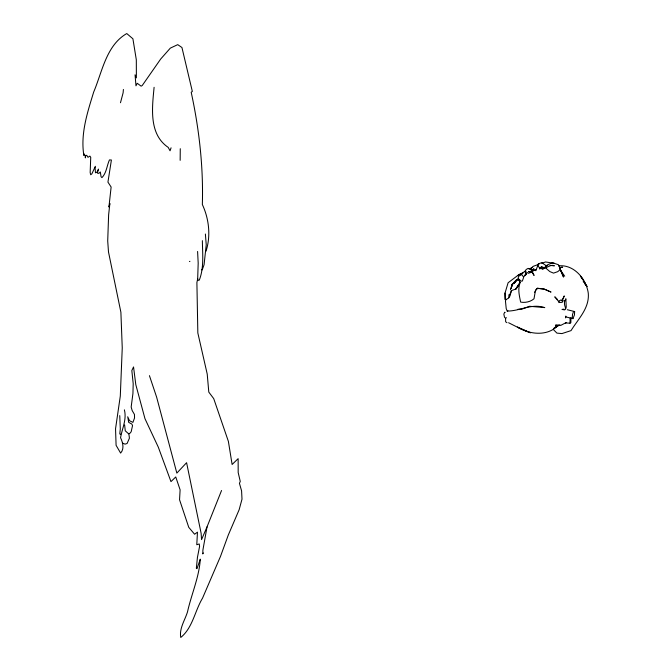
<?xml version="1.0" encoding="UTF-8"?>
<svg xmlns="http://www.w3.org/2000/svg" width="671" height="671" viewBox="0 0 671 671"><rect width="100%" height="100%" fill="white"/><g stroke="black" fill="none" stroke-linecap="round" stroke-linejoin="round"><path stroke-width="1.01" d="M180.155 160.344L180.264 148.702M557.165 325.091L555.403 325.225L560.889 325.318L566.324 322.499L565.46 322.936L569.973 323.187L570.132 318.163M128.522 433.718L129.721 433.474L131.147 431.797L132.539 425.682L131.851 424.055L128.681 422.361L127.716 416.766L129.503 420.709L132.925 422.386L134.536 417.991L134.452 414.452L132.179 410.585L131.164 407.029L132.933 393.533L133.202 383.703L131.835 370.568L133.537 366.953L135.81 384.684L144.978 418.704L158.314 447.188L170.971 481.61L175.752 476.972L180.113 489.822L179.551 499.752L188.752 527.331L194.598 534.242L197.467 532.137L196.779 544.726L199.245 543.98L199.597 546.328L197.433 557.408L196.335 568.362L197.006 568.639L200.285 559.178C199.161 577.261 191.386 594.321 187.503 611.91C184.961 620.147 179.082 628.551 180.759 637.45C192.661 627.955 194.892 610.786 202.55 598.121L220.499 556.393L228.283 535.055L239.144 509.725L242.005 499.14L241.585 490.87L239.438 483.313L240.26 481.417L238.18 472.535L238.138 458.654L232.116 464.483L228.383 441.375L213.722 398.624L208.798 392.107L207.222 374.082L197.836 332.959L196.897 282.566L197.677 278.826L198.188 263.141L197.593 251.466M124.378 409.838C126.92 419.627 122.08 428.559 120.562 437.718C122.776 442.39 124.554 448.815 120.629 453.084L116.091 445.326L115.546 428.769L120.302 396.058L122.248 347.922L120.889 312.241L108.492 251.944L107.712 240.948L108.627 214.779L109.885 203.531L108.928 207.045L111.126 187.033L107.939 182.126L111.403 160.008L109.457 159.899C106.832 165.712 106.538 172.925 101.942 177.63L101.061 176.725L100.331 171.977L98.863 173.395L97.48 173.143L98.142 169.914M567.339 309.742L574.636 311.554L574.435 314.951L572.95 318.666L565.653 316.863L565.838 316.066L565.619 317.911M123.405 89.453L123.112 92.824L120.478 102.738M154.104 87.305C152.158 107.67 148.626 134.116 168.22 147.402L170.048 150.799L171.071 147.813M570.996 317.727L570.836 322.743L569.973 323.187M560.05 268.115L559.782 269.968L557.676 271.696L553.508 273.122L549.834 271.57L546.538 268.744L546.496 266.353L548.501 264.391L552.644 262.806L558.448 264.718L563.514 277.048L560.78 270.824M539.593 269.004L539.744 268.065L541.757 266.655L544.433 267.947L546.496 266.353L544.223 267.905L539.744 268.065L541.69 267.05M221.547 490.501L207.02 526.911L202.902 550.061L202.801 553.927L203.313 552.921M535.592 289.729L534.007 298.771C530.493 301.841 525.2 302.973 520.646 302.101C519.329 295.701 517.593 288.933 520.168 282.592L518.104 278.465L518.641 276.217L521.912 274.59L523.674 277.308L522.348 281.074L521.216 281.149L518.104 278.465M511.126 288.53L512.208 284.303L516.393 279.807L518.624 279.446M511.596 290.476L509.742 296.322L509.549 295.332L511.386 290.635L516.007 288.983L518.138 285.93L516.007 288.983M509.214 296.884L508.576 298.184L505.867 299.618L505.464 301.103L506.219 308.635L507.234 311.084C520.361 311.059 531.289 303.191 544.777 307.603L529.511 306.286L521.837 309.172L517.97 309.272M510.421 289.78L512.208 284.303L514.942 282.508L516.771 280.184L519.27 279.899M505.02 293.051L505.213 299.526L505.02 293.051L508.106 282.759L519.052 274.506L522.986 273.147M538.327 263.938L537.857 265.339L539.828 268.551L543.183 268.794L545.204 268.132L545.565 265.246L541.715 262.629L538.327 263.938L535.877 270.74M565.552 308.895L566.249 307.159L565.863 298.746L565.158 300.944L564.386 300.348L564.579 304.936L565.678 308.543L564.655 309.901L562.004 309.44L563.783 309.163M95.399 166.291L91.868 173.839L90.694 174.754L90.166 172.539L90.736 157.324L89.864 156.083L88.01 157.316L86.702 155.295L85.687 155.706L85.351 157.886L85.251 155.882L84.152 153.927L83.867 155.446C80.327 133.856 87.448 112.392 93.705 91.986C102.252 71.78 106.194 45.418 126.752 33.55L132.908 38.784L136.314 59.786L136.381 77.861L135.064 74.791L135.97 85.813L137.219 83.288L141.136 86.173L142.252 85.485L160.704 59.006L170.325 48.127L177.723 44.647L181.942 47.515L192.342 91.474L191.185 92.221C199.178 129.025 203.456 166.869 202.348 204.521C209.025 218.88 210.946 235.856 206.056 251.097L205.494 251.608M207.02 526.911L201.56 539.601L201.124 533.319L186.588 462.696L176.834 473.105L156.628 397.14L149.432 375.651M562.793 299.241L564.269 295.928L561.946 300.927M98.587 169.084L96.809 172.363L95.483 172.799L95.022 167.222M520.184 281.971L515.462 289.377M525.989 274.33L525.041 271.26L526.223 269.474L528.111 268.392L531.071 269.13L534.082 275.429L531.877 272.023L528.505 271.696L532.489 271.059L536.037 269.524L529.411 272.409M534.628 292.304L537.312 288.27L544.265 289.117L550.874 292.002L544.265 289.117L537.312 288.27M516.771 280.184L514.154 283.313L514.942 282.508L512.208 284.303L512.225 286.173M558.364 324.999C548.266 336.574 529.545 334.745 517.484 327.062L530.4 332.799L519.748 328.362L508.61 322.759M506.345 317.626L505.724 318.306L504.5 317.249L503.846 314.062L504.726 312.241L505.171 312.426M524.42 275.697L526.349 273.583M530.35 269.146L533.328 266.278L538.939 264.29M530.316 269.214L532.438 267.259L529.05 269.138M524.11 276.335L526.45 274.229M555.622 326.928L557.173 325.569M555.286 327.18L553.86 328.421L559.807 324.907M524.982 275.253L526.383 274.07M531.373 270.572L533.94 268.828L531.382 270.522M120.721 434.171L120.285 434.447L119.79 433.684L120.302 428.962L119.757 415.601M517.576 275.647L525.611 271.059M507.234 311.084L507.913 310.707M189.448 261.564L189.935 261.329M551.277 265.372L542.336 269.146M541.74 263.292L545.481 261.967L554.389 263.3M545.624 265.724L547.595 265.07M505.867 299.618L506.303 299.551M560.771 267.41L562.633 267.192L560.319 267.419M536.775 288.706L539.559 288.446M201.728 269.826L202.256 269.792L204.085 264.651L206.232 244.747L205.385 234.02M558.633 265.867C574.082 264.223 586.328 279.128 588.274 293.177C589.608 308.207 578.226 318.876 571.038 330.61L561.921 333.588L556.913 333.11L553.357 329.528M574.636 311.554L573.52 311.52L572.522 314.473L572.22 318.088L572.95 318.666M550.077 265.422L554.38 265.833L552.728 265.263M122.592 443.145L125.083 444.127L127.079 443.497L129.419 438.18L128.907 434.062L125.267 430.824L124.621 424.902M525.041 271.26L528.32 273.298L531.986 272.124L531.071 269.13M506.991 322.701L505.649 321.786L505.59 318.582M583.191 281.719L585.162 283.414L587.117 286.584L584.491 283.581M557.593 299.593L554.774 296.808L558.389 301.22M564.714 276.209L560.386 269.935M582.797 279.337L580.608 276.234L585.112 283.212M197.677 278.826L198.222 280.377L199.287 280.126C204.16 267.754 202.533 253.705 202.365 240.663M508.861 294.762L509.021 297.446M558.968 301.153L558.767 302.562L562.223 302.311L563.17 300.583L560.922 299.937L558.968 301.153"/></g></svg>
